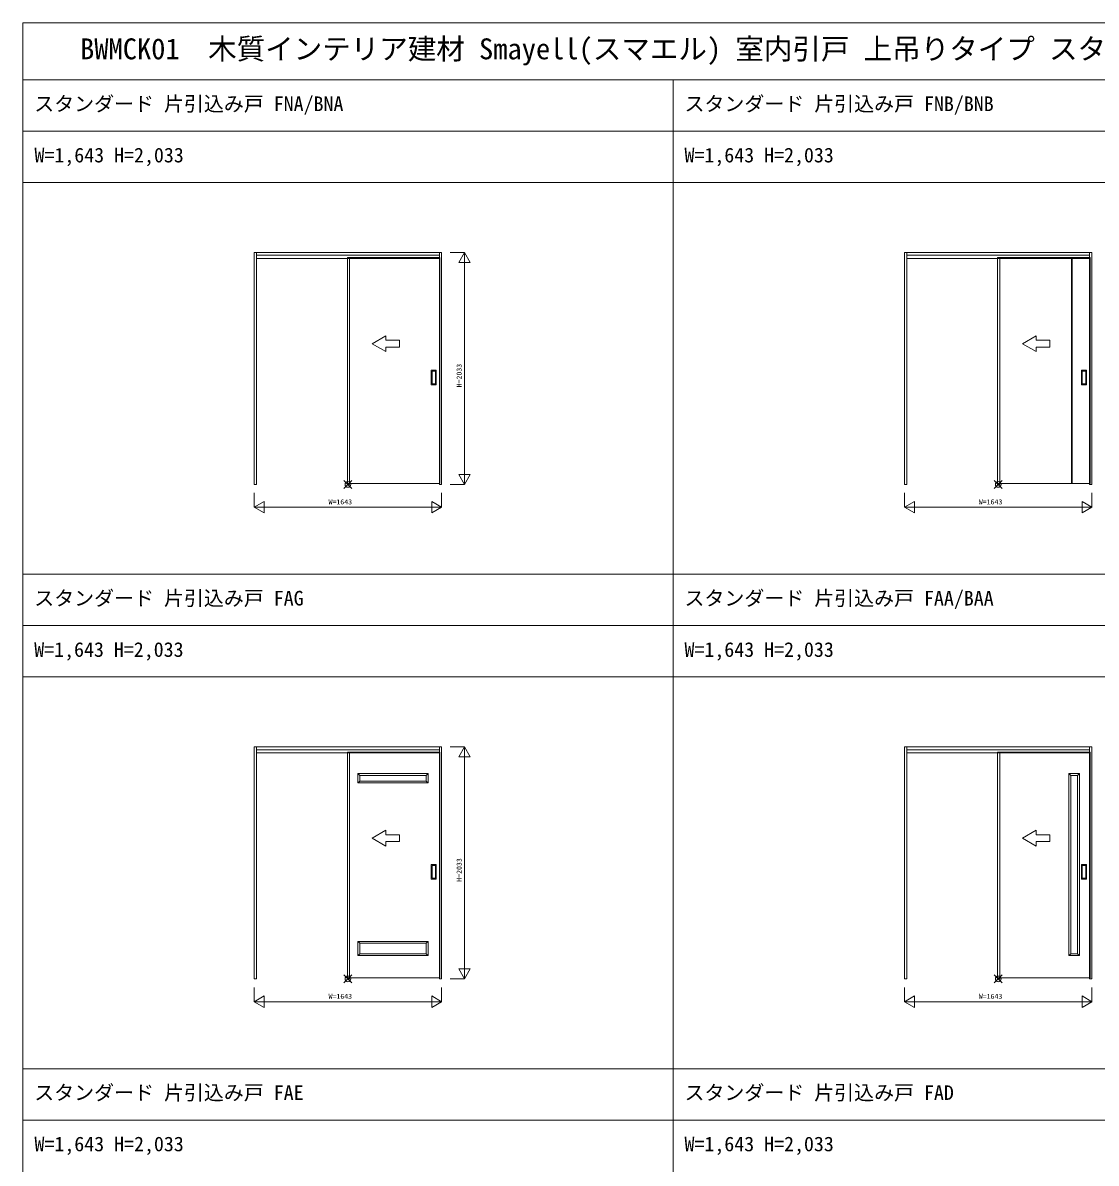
# Model space of a CAD drawing. Units: millimetres, scale not verified. Extents: x -14341 to 14341, y -10000 to 10000.
# Drawn here: x -14341 to -4932, y 1 to 10000 of the extents above; entities that cross this region are included whole.
import ezdxf
from ezdxf.enums import TextEntityAlignment as Align

# ---------------------------------------------------------------- set-up
doc = ezdxf.new("R2010")
doc.units = ezdxf.units.MM
doc.header["$LTSCALE"] = 50
doc.layers.add('0-0_0', color=7, linetype='Continuous')
for name, color, linetype, lineweight in [('0-1_YKK_F1', 7, 'Continuous', 18), ('0-2_YKK_A1', 4, 'Continuous', 18), ('0-3_YKK_N1', 2, 'Continuous', 18), ('0-6_YKK_IN', 1, 'Continuous', 18)]:
    doc.layers.add(name, color=color, linetype=linetype, lineweight=lineweight)
doc.styles.add('ＭＳ ゴシック', font='')
doc.styles.get('ＭＳ ゴシック').set_extended_font_data('MS Gothic')

msp = doc.modelspace()

# ---------------------------------------------------------------- linework, layer by layer
at = {"layer": '0-1_YKK_F1'}
for p, q in [((-14340.51, 10000), (14340.51, 10000)), ((-14340.51, -10000), (-14340.51, 10000)), ((-14340.51, 9500), (14159.49, 9500)), ((-8640.51, -10000), (-8640.51, 9500)), ((-14340.51, 9050), (14159.49, 9050)), ((-14340.51, 8600), (14159.49, 8600)), ((-14340.51, 5165), (14159.49, 5165)), ((-14340.51, 4715), (14159.49, 4715)), ((-14340.51, 4265), (14159.49, 4265)), ((-14340.51, 830), (14159.49, 830)), ((-14340.51, 380), (14159.49, 380))]:
    msp.add_line(p, q, dxfattribs=at)
at = {"layer": '0-2_YKK_A1'}
for p, q in [((-12312.01, 7985.5), (-10669.01, 7985.5)), ((-12312.01, 5952.5), (-12312.01, 7985.5)), ((-12292.01, 7985.5), (-12292.01, 7955.5)), ((-12292.01, 7961.5), (-10689.01, 7961.5)), ((-12292.01, 5956.5), (-12292.01, 7955.5)), ((-12292.01, 7934.5), (-10689.01, 7934.5)), ((-11495.51, 7941.5), (-11495.51, 5952.5)), ((-10685.51, 7941.5), (-11495.51, 7941.5)), ((-11475.51, 7934.5), (-11475.51, 5952.5)), ((-10689.01, 7985.5), (-10689.01, 7955.5)), ((-10689.01, 5952.5), (-10689.01, 7955.5)), ((-10685.51, 5961.5), (-10685.51, 7941.5)), ((-10669.01, 5952.5), (-10669.01, 7985.5)), ((-6612.01, 7985.5), (-4969.01, 7985.5)), ((-6612.01, 5952.5), (-6612.01, 7985.5)), ((-6592.01, 7985.5), (-6592.01, 7955.5)), ((-6592.01, 7961.5), (-4989.01, 7961.5)), ((-6592.01, 5956.5), (-6592.01, 7955.5)), ((-6592.01, 7934.5), (-4989.01, 7934.5)), ((-5795.51, 7941.5), (-5795.51, 5952.5)), ((-5775.51, 7934.5), (-5775.51, 5952.5)), ((-5147.51, 7941.5), (-5147.51, 5961.5)), ((-5143.51, 7941.5), (-5143.51, 5961.5)), ((-4989.01, 7985.5), (-4989.01, 7955.5)), ((-4989.01, 5952.5), (-4989.01, 7955.5)), ((-4969.01, 5952.5), (-4969.01, 7985.5)), ((-11278.42, 7186.37), (-11158.42, 7255.65)), ((-11158.42, 7216.37), (-11158.42, 7255.65)), ((-5578.42, 7186.37), (-5458.42, 7255.65)), ((-5458.42, 7216.37), (-5458.42, 7255.65)), ((-11278.42, 7186.37), (-11158.42, 7117.09)), ((-11158.42, 7117.09), (-11158.42, 7156.37)), ((-5578.42, 7186.37), (-5458.42, 7117.09)), ((-5458.42, 7117.09), (-5458.42, 7156.37)), ((-10759.51, 6826.5), (-10759.51, 6954.5)), ((-10758.51, 6955.5), (-10718.51, 6955.5)), ((-10753.51, 6944.5), (-10753.51, 6836.5)), ((-10724.51, 6945.5), (-10752.51, 6945.5)), ((-10723.51, 6836.5), (-10723.51, 6944.5)), ((-10717.51, 6826.5), (-10717.51, 6954.5)), ((-5059.51, 6826.5), (-5059.51, 6954.5)), ((-5058.51, 6955.5), (-5018.51, 6955.5)), ((-5053.51, 6944.5), (-5053.51, 6836.5)), ((-5024.51, 6945.5), (-5052.51, 6945.5)), ((-5023.51, 6836.5), (-5023.51, 6944.5)), ((-5017.51, 6826.5), (-5017.51, 6954.5)), ((-10758.51, 6825.5), (-10718.51, 6825.5)), ((-10752.51, 6835.5), (-10724.51, 6835.5)), ((-5058.51, 6825.5), (-5018.51, 6825.5)), ((-5052.51, 6835.5), (-5024.51, 6835.5)), ((-12292.01, 5952.5), (-12312.01, 5952.5)), ((-12292.01, 5952.5), (-12292.01, 5956.5)), ((-11495.51, 5961.5), (-10685.51, 5961.5)), ((-11475.51, 5952.5), (-11495.51, 5952.5)), ((-10669.01, 5952.5), (-10689.01, 5952.5)), ((-6592.01, 5952.5), (-6612.01, 5952.5)), ((-6592.01, 5952.5), (-6592.01, 5956.5)), ((-4985.51, 5961.5), (-5795.51, 5961.5)), ((-5775.51, 5952.5), (-5795.51, 5952.5)), ((-4969.01, 5952.5), (-4989.01, 5952.5)), ((-12312.01, 3650.5), (-10669.01, 3650.5)), ((-12312.01, 1617.5), (-12312.01, 3650.5)), ((-12292.01, 3650.5), (-12292.01, 3620.5)), ((-12292.01, 3626.5), (-10689.01, 3626.5)), ((-12292.01, 1621.5), (-12292.01, 3620.5)), ((-12292.01, 3599.5), (-10689.01, 3599.5)), ((-11495.51, 3606.5), (-11495.51, 1617.5)), ((-11475.51, 3599.5), (-11475.51, 1617.5)), ((-10689.01, 3650.5), (-10689.01, 3620.5)), ((-10689.01, 1617.5), (-10689.01, 3620.5)), ((-10669.01, 1617.5), (-10669.01, 3650.5)), ((-6612.01, 3650.5), (-4969.01, 3650.5)), ((-6612.01, 1617.5), (-6612.01, 3650.5)), ((-6592.01, 3650.5), (-6592.01, 3620.5)), ((-6592.01, 3626.5), (-4989.01, 3626.5)), ((-6592.01, 1621.5), (-6592.01, 3620.5)), ((-6592.01, 3599.5), (-4989.01, 3599.5)), ((-5795.51, 3606.5), (-5795.51, 1617.5)), ((-5775.51, 3599.5), (-5775.51, 1617.5)), ((-4989.01, 3650.5), (-4989.01, 3620.5)), ((-4989.01, 1617.5), (-4989.01, 3620.5)), ((-4969.01, 1617.5), (-4969.01, 3650.5)), ((-11403.01, 3418), (-11403.01, 3336)), ((-10788.01, 3418), (-11403.01, 3418)), ((-11387.01, 3402), (-11403.01, 3418)), ((-11387.01, 3402), (-11387.01, 3352)), ((-10804.01, 3402), (-11387.01, 3402)), ((-10804.01, 3402), (-10788.01, 3418)), ((-5170.01, 3418), (-5170.01, 1822)), ((-5078.01, 3418), (-5170.01, 3418)), ((-5154.01, 3402), (-5170.01, 3418)), ((-5154.01, 3402), (-5154.01, 1838)), ((-5094.01, 3402), (-5154.01, 3402)), ((-5094.01, 3402), (-5078.01, 3418)), ((-11387.01, 3352), (-11403.01, 3336)), ((-10804.01, 3352), (-10788.01, 3336)), ((-11278.42, 2851.37), (-11158.42, 2920.65)), ((-11158.42, 2881.37), (-11158.42, 2920.65)), ((-5578.42, 2851.37), (-5458.42, 2920.65)), ((-5458.42, 2881.37), (-5458.42, 2920.65)), ((-11278.42, 2851.37), (-11158.42, 2782.09)), ((-11158.42, 2782.09), (-11158.42, 2821.37)), ((-5578.42, 2851.37), (-5458.42, 2782.09)), ((-5458.42, 2782.09), (-5458.42, 2821.37)), ((-10759.51, 2491.5), (-10759.51, 2619.5)), ((-10758.51, 2620.5), (-10718.51, 2620.5)), ((-10753.51, 2609.5), (-10753.51, 2501.5)), ((-10724.51, 2610.5), (-10752.51, 2610.5)), ((-10723.51, 2501.5), (-10723.51, 2609.5)), ((-10717.51, 2491.5), (-10717.51, 2619.5)), ((-5059.51, 2491.5), (-5059.51, 2619.5)), ((-5058.51, 2620.5), (-5018.51, 2620.5)), ((-5053.51, 2609.5), (-5053.51, 2501.5)), ((-5024.51, 2610.5), (-5052.51, 2610.5)), ((-5023.51, 2501.5), (-5023.51, 2609.5)), ((-5017.51, 2491.5), (-5017.51, 2619.5)), ((-10752.51, 2500.5), (-10724.51, 2500.5)), ((-5052.51, 2500.5), (-5024.51, 2500.5)), ((-10758.51, 2490.5), (-10718.51, 2490.5)), ((-5058.51, 2490.5), (-5018.51, 2490.5)), ((-11403.01, 1946), (-11403.01, 1822)), ((-10788.01, 1946), (-11403.01, 1946)), ((-11387.01, 1930), (-11403.01, 1946)), ((-11387.01, 1930), (-11387.01, 1838)), ((-10804.01, 1930), (-11387.01, 1930)), ((-10804.01, 1930), (-10788.01, 1946)), ((-11387.01, 1838), (-11403.01, 1822)), ((-10804.01, 1838), (-10788.01, 1822)), ((-5154.01, 1838), (-5170.01, 1822)), ((-5094.01, 1838), (-5078.01, 1822)), ((-12292.01, 1617.5), (-12312.01, 1617.5)), ((-12292.01, 1617.5), (-12292.01, 1621.5)), ((-11495.51, 1626.5), (-10685.51, 1626.5)), ((-11475.51, 1617.5), (-11495.51, 1617.5)), ((-10669.01, 1617.5), (-10689.01, 1617.5)), ((-6592.01, 1617.5), (-6612.01, 1617.5)), ((-6592.01, 1617.5), (-6592.01, 1621.5)), ((-4985.51, 1626.5), (-5795.51, 1626.5)), ((-5775.51, 1617.5), (-5795.51, 1617.5)), ((-4969.01, 1617.5), (-4989.01, 1617.5))]:
    msp.add_line(p, q, dxfattribs=at)
for points in [[(-5795.51, 7941.5), (-4985.51, 7941.5), (-4985.51, 5961.5)], [(-11158.42, 7216.37), (-11038.42, 7216.37), (-11038.42, 7156.37), (-11158.42, 7156.37)], [(-5458.42, 7216.37), (-5338.42, 7216.37), (-5338.42, 7156.37), (-5458.42, 7156.37)], [(-11495.51, 3606.5), (-10685.51, 3606.5), (-10685.51, 1626.5)], [(-5795.51, 3606.5), (-4985.51, 3606.5), (-4985.51, 1626.5)], [(-11403.01, 3336), (-10788.01, 3336), (-10788.01, 3418)], [(-11387.01, 3352), (-10804.01, 3352), (-10804.01, 3402)], [(-5170.01, 1822), (-5078.01, 1822), (-5078.01, 3418)], [(-5154.01, 1838), (-5094.01, 1838), (-5094.01, 3402)], [(-11158.42, 2881.37), (-11038.42, 2881.37), (-11038.42, 2821.37), (-11158.42, 2821.37)], [(-5458.42, 2881.37), (-5338.42, 2881.37), (-5338.42, 2821.37), (-5458.42, 2821.37)], [(-11403.01, 1822), (-10788.01, 1822), (-10788.01, 1946)], [(-11387.01, 1838), (-10804.01, 1838), (-10804.01, 1930)]]:
    msp.add_lwpolyline(points, dxfattribs=at)
for centre, start, end in [((-10758.51, 6954.5), 90, 180), ((-10752.51, 6944.5), 90, 180), ((-10724.51, 6944.5), 360, 90), ((-10718.51, 6954.5), 0, 90), ((-5058.51, 6954.5), 90, 180), ((-5052.51, 6944.5), 90, 180), ((-5024.51, 6944.5), 360, 90), ((-5018.51, 6954.5), 0, 90), ((-10758.51, 6826.5), 180, 270), ((-10752.51, 6836.5), 180, 270), ((-10724.51, 6836.5), 270, 360), ((-10718.51, 6826.5), 270, 0), ((-5058.51, 6826.5), 180, 270), ((-5052.51, 6836.5), 180, 270), ((-5024.51, 6836.5), 270, 360), ((-5018.51, 6826.5), 270, 0), ((-10758.51, 2619.5), 90, 180), ((-10752.51, 2609.5), 90, 180), ((-10724.51, 2609.5), 360, 90), ((-10718.51, 2619.5), 0, 90), ((-5058.51, 2619.5), 90, 180), ((-5052.51, 2609.5), 90, 180), ((-5024.51, 2609.5), 360, 90), ((-5018.51, 2619.5), 0, 90), ((-10752.51, 2501.5), 180, 270), ((-10724.51, 2501.5), 270, 360), ((-5052.51, 2501.5), 180, 270), ((-5024.51, 2501.5), 270, 360), ((-10758.51, 2491.5), 180, 270), ((-10718.51, 2491.5), 270, 0), ((-5058.51, 2491.5), 180, 270), ((-5018.51, 2491.5), 270, 0)]:
    msp.add_arc(centre, 1, start, end, dxfattribs=at)
at = {"layer": '0-3_YKK_N1'}
for p, q in [((-10594.01, 7985.5), (-10469.01, 7985.5)), ((-10519.01, 7898.9), (-10419.01, 7898.9)), ((-10469.01, 7985.5), (-10469.01, 5952.5)), ((-10519.01, 6039.1), (-10419.01, 6039.1)), ((-10594.01, 5952.5), (-10469.01, 5952.5)), ((-12312.01, 5752.5), (-12225.41, 5802.5)), ((-12225.41, 5802.5), (-12225.41, 5702.5)), ((-10755.61, 5802.5), (-10669.01, 5752.5)), ((-10669.01, 5877.5), (-10669.01, 5752.5)), ((-6612.01, 5752.5), (-6525.41, 5802.5)), ((-6525.41, 5802.5), (-6525.41, 5702.5)), ((-5055.61, 5802.5), (-4969.01, 5752.5)), ((-4969.01, 5877.5), (-4969.01, 5752.5)), ((-12312.01, 5752.5), (-12225.41, 5702.5)), ((-6612.01, 5752.5), (-6525.41, 5702.5)), ((-10594.01, 3650.5), (-10469.01, 3650.5)), ((-10469.01, 3650.5), (-10469.01, 1617.5)), ((-10519.01, 3563.9), (-10419.01, 3563.9)), ((-10519.01, 1704.1), (-10419.01, 1704.1)), ((-10594.01, 1617.5), (-10469.01, 1617.5)), ((-10669.01, 1542.5), (-10669.01, 1417.5)), ((-4969.01, 1542.5), (-4969.01, 1417.5)), ((-12312.01, 1417.5), (-12225.41, 1467.5)), ((-12312.01, 1417.5), (-12225.41, 1367.5)), ((-12225.41, 1467.5), (-12225.41, 1367.5)), ((-10755.61, 1467.5), (-10669.01, 1417.5)), ((-6612.01, 1417.5), (-6525.41, 1467.5)), ((-6612.01, 1417.5), (-6525.41, 1367.5)), ((-6525.41, 1467.5), (-6525.41, 1367.5)), ((-5055.61, 1467.5), (-4969.01, 1417.5))]:
    msp.add_line(p, q, dxfattribs=at)
for points in [[(-10519.01, 7898.9), (-10469.01, 7985.5), (-10419.01, 7898.9)], [(-10519.01, 6039.1), (-10469.01, 5952.5), (-10419.01, 6039.1)], [(-12312.01, 5877.5), (-12312.01, 5752.5), (-10669.01, 5752.5)], [(-10755.61, 5802.5), (-10755.61, 5702.5), (-10669.01, 5752.5)], [(-6612.01, 5877.5), (-6612.01, 5752.5), (-4969.01, 5752.5)], [(-5055.61, 5802.5), (-5055.61, 5702.5), (-4969.01, 5752.5)], [(-10519.01, 3563.9), (-10469.01, 3650.5), (-10419.01, 3563.9)], [(-10519.01, 1704.1), (-10469.01, 1617.5), (-10419.01, 1704.1)], [(-12312.01, 1542.5), (-12312.01, 1417.5), (-10669.01, 1417.5)], [(-6612.01, 1542.5), (-6612.01, 1417.5), (-4969.01, 1417.5)], [(-10755.61, 1467.5), (-10755.61, 1367.5), (-10669.01, 1417.5)], [(-5055.61, 1467.5), (-5055.61, 1367.5), (-4969.01, 1417.5)]]:
    msp.add_lwpolyline(points, dxfattribs=at)
at = {"layer": '0-6_YKK_IN'}
for p, q in [((-11525.86, 5917.14), (-11455.15, 5987.86)), ((-11525.86, 5987.86), (-11455.15, 5917.14)), ((-5825.86, 5917.14), (-5755.15, 5987.86)), ((-5825.86, 5987.86), (-5755.15, 5917.14)), ((-11525.86, 1582.14), (-11455.15, 1652.86)), ((-11525.86, 1652.86), (-11455.15, 1582.14)), ((-5825.86, 1582.14), (-5755.15, 1652.86)), ((-5825.86, 1652.86), (-5755.15, 1582.14))]:
    msp.add_line(p, q, dxfattribs=at)
for centre in [(-11490.51, 5952.5), (-5790.51, 5952.5), (-11490.51, 1617.5), (-5790.51, 1617.5)]:
    msp.add_circle(centre, 25, dxfattribs=at)

# ---------------------------------------------------------------- texts
at = {"layer": '0-0_0', "style": 'ＭＳ ゴシック'}
for s, height, p in [('BWMCK01  木質インテリア建材 Smayell(スマエル) 室内引戸 上吊りタイプ スタンダード 片引込み戸 呼称幅(W)164 意匠図(1／2)', 183.3, (-13838.51, 9625)), ('スタンダード 片引込み戸 FNA/BNA', 128.3, (-14240.51, 9187.5)), ('スタンダード 片引込み戸 FNB/BNB', 128.3, (-8540.51, 9187.5)), ('W=1,643 H=2,033', 128.3, (-14238.51, 8737.5)), ('W=1,643 H=2,033', 128.3, (-8540.51, 8737.5)), ('スタンダード 片引込み戸 FAG', 128.3, (-14240.51, 4852.5)), ('スタンダード 片引込み戸 FAA/BAA', 128.3, (-8540.51, 4852.5)), ('W=1,643 H=2,033', 128.3, (-14240.51, 4402.5)), ('W=1,643 H=2,033', 128.3, (-8540.51, 4402.5)), ('スタンダード 片引込み戸 FAE', 128.3, (-14240.51, 517.5)), ('スタンダード 片引込み戸 FAD', 128.3, (-8540.51, 517.5)), ('W=1,643 H=2,033', 128.3, (-14238.51, 67.5)), ('W=1,643 H=2,033', 128.3, (-8540.51, 67.5))]:
    msp.add_text(s, height=height, dxfattribs=at).set_placement(p, align=Align.BOTTOM_LEFT)
at = {"layer": '0-3_YKK_N1', "color": 7, "style": 'ＭＳ ゴシック'}
for p in [(-10481.01, 6804), (-10481.01, 2469)]:
    msp.add_text('H=2033', height=43.99, rotation=90, dxfattribs=at).set_placement(p, align=Align.BOTTOM_LEFT)
for p in [(-11660.51, 5764.5), (-5960.51, 5764.5), (-11660.51, 1429.5), (-5960.51, 1429.5)]:
    msp.add_text('W=1643', height=43.99, dxfattribs=at).set_placement(p, align=Align.BOTTOM_LEFT)

doc.saveas('drawing.dxf')
